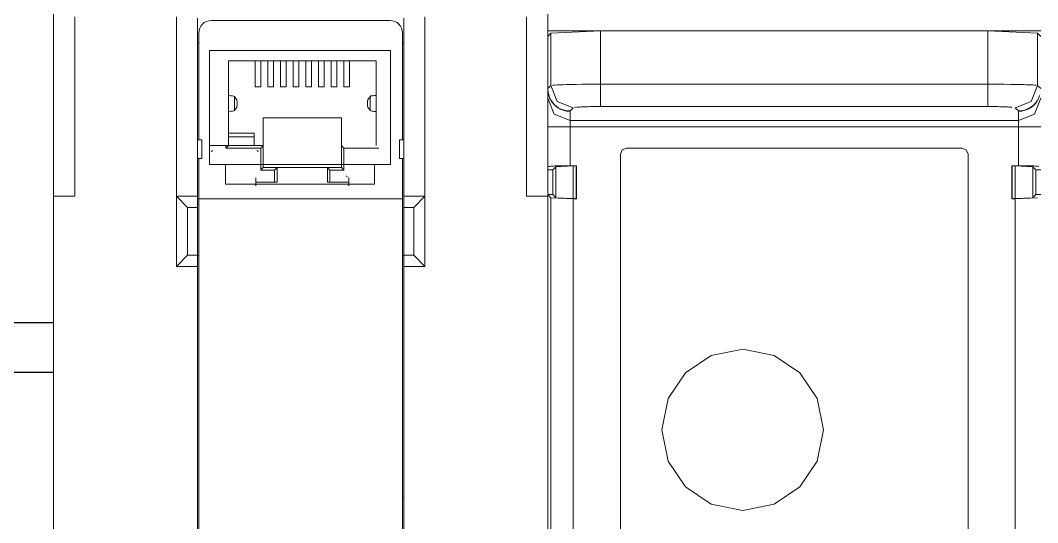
# Model space of a CAD drawing. Header units: millimetres. Extents: x -6000 to 26000, y -6000 to 26000.
# Drawn here: x 86.14 to 97.54, y -4540.48 to -4534.85 of the extents above; entities that cross this region are included whole.
import ezdxf

# ---------------------------------------------------------------- set-up
doc = ezdxf.new("R2010")
doc.units = ezdxf.units.MM
doc.header["$MEASUREMENT"] = 0
doc.layers.add('Чертеж и Рисунок_Ном._пера__21', color=7, linetype='Continuous', lineweight=30)
doc.layers.add('Чертеж и Рисунок_Ном._пера__7', color=7, linetype='Continuous', lineweight=15)

msp = doc.modelspace()

# ---------------------------------------------------------------- linework, layer by layer
at = {"layer": 'Чертеж и Рисунок_Ном._пера__21', "color": 7, "linetype": 'Continuous', "lineweight": 30}
for p, q in [((85.094, -4538.233), (86.513, -4538.233)), ((85.094, -4538.79), (86.513, -4538.79))]:
    msp.add_line(p, q, dxfattribs=at)
at = {"layer": 'Чертеж и Рисунок_Ном._пера__7', "color": 7, "linetype": 'Continuous', "lineweight": 15}
for p, q in [((92.049, -4528.371), (92.049, -4534.967)), ((86.513, -4536.821), (86.513, -4534.617)), ((92.049, -4534.617), (92.049, -4536.821)), ((86.75, -4536.821), (86.75, -4534.81)), ((87.89, -4534.81), (87.89, -4536.821)), ((88.127, -4534.828), (88.127, -4535.104)), ((90.283, -4534.853), (88.28, -4534.853)), ((90.436, -4535.104), (90.436, -4534.828)), ((90.672, -4534.81), (90.672, -4536.821)), ((91.813, -4536.821), (91.813, -4534.81)), ((92.049, -4534.967), (97.572, -4534.967)), ((96.981, -4534.967), (92.64, -4534.967)), ((92.64, -4534.967), (92.64, -4535.566)), ((96.981, -4535.566), (96.981, -4534.967)), ((88.141, -4534.992), (88.141, -4536.188)), ((90.422, -4536.188), (90.422, -4534.992)), ((92.084, -4534.995), (92.049, -4535.03)), ((92.049, -4535.03), (92.049, -4535.616)), ((92.084, -4534.995), (92.084, -4535.581)), ((97.572, -4535.03), (97.537, -4534.995)), ((97.537, -4535.581), (97.537, -4534.995)), ((88.127, -4535.104), (88.127, -4536.188)), ((88.141, -4535.104), (88.127, -4535.104)), ((90.436, -4535.104), (90.422, -4535.104)), ((90.436, -4536.188), (90.436, -4535.104)), ((88.472, -4536.254), (88.472, -4535.304)), ((90.128, -4535.304), (88.472, -4535.304)), ((88.772, -4535.596), (88.772, -4535.304)), ((88.835, -4535.596), (88.835, -4535.304)), ((88.913, -4535.596), (88.913, -4535.304)), ((88.977, -4535.596), (88.977, -4535.304)), ((89.055, -4535.596), (89.055, -4535.304)), ((89.119, -4535.596), (89.119, -4535.304)), ((89.197, -4535.596), (89.197, -4535.304)), ((89.261, -4535.596), (89.261, -4535.304)), ((89.339, -4535.596), (89.339, -4535.304)), ((89.403, -4535.596), (89.403, -4535.304)), ((89.481, -4535.596), (89.481, -4535.304)), ((89.545, -4535.596), (89.545, -4535.304)), ((89.623, -4535.596), (89.623, -4535.304)), ((89.687, -4535.596), (89.687, -4535.304)), ((89.765, -4535.596), (89.765, -4535.304)), ((89.829, -4535.596), (89.829, -4535.304)), ((90.128, -4536.254), (90.128, -4535.304)), ((88.835, -4535.596), (88.772, -4535.596)), ((88.977, -4535.596), (88.913, -4535.596)), ((89.119, -4535.596), (89.055, -4535.596)), ((89.261, -4535.596), (89.197, -4535.596)), ((89.403, -4535.596), (89.339, -4535.596)), ((89.545, -4535.596), (89.481, -4535.596)), ((89.687, -4535.596), (89.623, -4535.596)), ((89.829, -4535.596), (89.765, -4535.596)), ((92.084, -4535.581), (92.049, -4535.616)), ((92.049, -4535.616), (92.049, -4535.62)), ((92.049, -4535.62), (92.049, -4535.722)), ((92.64, -4535.566), (92.64, -4535.816)), ((96.981, -4535.566), (92.64, -4535.566)), ((96.981, -4535.816), (96.981, -4535.566)), ((97.572, -4535.616), (97.537, -4535.581)), ((88.541, -4535.702), (88.541, -4535.862)), ((88.541, -4535.702), (88.567, -4535.741)), ((88.57, -4535.765), (88.57, -4535.799)), ((90.03, -4535.765), (90.03, -4535.799)), ((90.059, -4535.702), (90.033, -4535.741)), ((90.059, -4535.702), (90.059, -4535.862)), ((92.049, -4536.042), (92.049, -4535.722)), ((88.541, -4535.862), (88.567, -4535.823)), ((90.059, -4535.862), (90.033, -4535.823)), ((92.334, -4535.831), (92.299, -4535.866)), ((92.299, -4535.866), (92.3, -4535.866)), ((92.3, -4535.871), (92.3, -4535.866)), ((92.3, -4535.866), (92.3, -4535.972)), ((96.981, -4535.816), (92.64, -4535.816)), ((97.322, -4535.866), (97.287, -4535.831)), ((97.321, -4535.866), (97.321, -4535.871)), ((97.321, -4535.866), (97.322, -4535.866)), ((97.321, -4535.871), (97.321, -4535.972)), ((88.862, -4536.5), (88.862, -4535.944)), ((89.738, -4535.944), (88.862, -4535.944)), ((89.738, -4536.5), (89.738, -4535.944)), ((92.3, -4535.972), (97.321, -4535.972)), ((92.3, -4536.042), (92.3, -4535.972)), ((97.321, -4536.042), (97.321, -4535.972)), ((88.76, -4536.115), (88.472, -4536.115)), ((88.76, -4536.254), (88.76, -4536.115)), ((92.049, -4536.042), (92.049, -4536.492)), ((92.3, -4536.042), (92.049, -4536.042)), ((97.321, -4536.042), (92.3, -4536.042)), ((92.3, -4536.042), (92.3, -4536.479)), ((97.321, -4536.042), (97.572, -4536.042)), ((97.321, -4536.042), (97.321, -4536.479)), ((88.127, -4536.188), (88.127, -4536.397)), ((88.175, -4536.188), (88.127, -4536.188)), ((88.175, -4536.397), (88.175, -4536.188)), ((88.76, -4536.157), (88.472, -4536.157)), ((90.387, -4536.397), (90.387, -4536.188)), ((90.436, -4536.188), (90.387, -4536.188)), ((90.436, -4536.397), (90.436, -4536.188)), ((88.862, -4536.254), (88.267, -4536.254)), ((88.444, -4536.282), (88.444, -4536.254)), ((88.472, -4536.254), (88.444, -4536.282)), ((88.834, -4536.282), (88.444, -4536.282)), ((88.862, -4536.254), (88.834, -4536.282)), ((88.834, -4536.528), (88.834, -4536.282)), ((89.738, -4536.254), (89.766, -4536.282)), ((90.156, -4536.282), (89.766, -4536.282)), ((89.766, -4536.282), (89.766, -4536.528)), ((96.688, -4536.282), (92.933, -4536.282)), ((88.127, -4536.397), (88.175, -4536.397)), ((88.127, -4536.397), (88.127, -4536.821)), ((88.141, -4536.397), (88.141, -4544.938)), ((90.387, -4536.397), (90.436, -4536.397)), ((90.422, -4544.938), (90.422, -4536.397)), ((90.436, -4536.821), (90.436, -4536.397)), ((92.863, -4550.818), (92.863, -4536.351)), ((96.758, -4536.351), (96.758, -4550.818)), ((88.44, -4536.686), (88.44, -4536.467)), ((88.862, -4536.5), (88.834, -4536.528)), ((88.99, -4536.528), (88.834, -4536.528)), ((88.862, -4536.5), (89.738, -4536.5)), ((89.018, -4536.5), (88.99, -4536.528)), ((88.99, -4536.662), (88.99, -4536.528)), ((89.018, -4536.662), (89.018, -4536.5)), ((89.582, -4536.5), (89.582, -4536.662)), ((89.582, -4536.5), (89.61, -4536.528)), ((89.766, -4536.528), (89.61, -4536.528)), ((89.61, -4536.528), (89.61, -4536.662)), ((89.738, -4536.5), (89.766, -4536.528)), ((90.109, -4536.686), (90.109, -4536.467)), ((92.049, -4536.525), (92.049, -4536.492)), ((92.105, -4536.525), (92.049, -4536.525)), ((92.105, -4536.525), (92.139, -4536.491)), ((92.105, -4536.525), (92.105, -4536.803)), ((92.139, -4536.491), (92.139, -4536.837)), ((92.372, -4536.479), (92.3, -4536.479)), ((92.334, -4536.481), (92.334, -4536.847)), ((92.334, -4536.481), (92.369, -4536.481)), ((92.369, -4536.481), (92.372, -4536.479)), ((92.369, -4536.481), (92.369, -4536.847)), ((92.372, -4536.85), (92.372, -4536.479)), ((97.321, -4536.479), (97.249, -4536.479)), ((97.249, -4536.479), (97.252, -4536.481)), ((97.249, -4536.479), (97.249, -4536.85)), ((97.252, -4536.481), (97.287, -4536.481)), ((97.252, -4536.847), (97.252, -4536.481)), ((97.287, -4536.481), (97.287, -4536.847)), ((97.482, -4536.491), (97.516, -4536.525)), ((97.482, -4536.491), (97.482, -4536.837)), ((97.572, -4536.525), (97.516, -4536.525)), ((97.516, -4536.803), (97.516, -4536.525)), ((89.274, -4536.686), (88.44, -4536.686)), ((88.778, -4536.704), (88.778, -4536.613)), ((88.778, -4536.662), (89.018, -4536.662)), ((89.274, -4536.686), (90.109, -4536.686)), ((89.582, -4536.662), (89.822, -4536.662)), ((89.822, -4536.704), (89.822, -4536.613)), ((92.105, -4536.803), (92.049, -4536.803)), ((92.084, -4536.838), (92.049, -4536.803)), ((92.049, -4549.044), (92.049, -4536.803)), ((92.105, -4536.803), (92.139, -4536.837)), ((97.482, -4536.837), (97.516, -4536.803)), ((97.572, -4536.803), (97.516, -4536.803)), ((86.75, -4536.821), (86.513, -4536.821)), ((86.513, -4536.821), (86.513, -4544.514)), ((88.015, -4536.946), (87.89, -4536.821)), ((87.89, -4536.821), (88.127, -4536.821)), ((87.89, -4536.821), (87.89, -4537.607)), ((88.127, -4536.821), (88.127, -4536.946)), ((90.422, -4536.85), (88.141, -4536.85)), ((90.436, -4536.946), (90.436, -4536.821)), ((90.436, -4536.821), (90.672, -4536.821)), ((90.672, -4536.821), (90.548, -4536.946)), ((90.672, -4537.607), (90.672, -4536.821)), ((92.049, -4536.821), (91.813, -4536.821)), ((92.049, -4544.514), (92.049, -4536.821)), ((92.084, -4549.01), (92.084, -4536.838)), ((92.334, -4536.847), (92.369, -4536.847)), ((92.334, -4536.847), (92.334, -4536.847)), ((92.334, -4548.998), (92.334, -4536.85)), ((92.372, -4536.85), (92.334, -4536.85)), ((92.369, -4536.847), (92.372, -4536.85)), ((97.249, -4536.85), (97.252, -4536.847)), ((97.287, -4536.85), (97.249, -4536.85)), ((97.252, -4536.847), (97.287, -4536.847)), ((97.287, -4536.847), (97.287, -4536.847)), ((97.287, -4548.998), (97.287, -4536.85)), ((88.015, -4537.482), (88.015, -4536.946)), ((88.127, -4536.946), (88.015, -4536.946)), ((88.127, -4536.946), (88.127, -4537.482)), ((90.436, -4536.946), (90.548, -4536.946)), ((90.436, -4536.946), (90.436, -4537.482)), ((90.548, -4536.946), (90.548, -4537.482)), ((87.89, -4537.607), (88.015, -4537.482)), ((88.015, -4537.482), (88.127, -4537.482)), ((88.127, -4537.482), (88.127, -4537.485)), ((88.127, -4537.485), (88.127, -4537.607)), ((88.141, -4537.485), (88.127, -4537.485)), ((90.436, -4537.485), (90.422, -4537.485)), ((90.436, -4537.485), (90.436, -4537.482)), ((90.436, -4537.482), (90.548, -4537.482)), ((90.436, -4537.607), (90.436, -4537.485)), ((90.672, -4537.607), (90.548, -4537.482)), ((87.89, -4537.607), (88.127, -4537.607)), ((88.127, -4537.607), (88.127, -4543.728)), ((90.436, -4540.2), (90.436, -4537.607)), ((90.436, -4537.607), (90.672, -4537.607)), ((90.422, -4540.2), (90.436, -4540.2)), ((90.436, -4543.291), (90.436, -4540.2))]:
    msp.add_line(p, q, dxfattribs=at)
at = {"layer": 'Чертеж и Рисунок_Ном._пера__7', "color": 7, "linetype": 'Continuous', "lineweight": 15, "flags": 128}
for points in [[(92.64, -4534.967), (92.084, -4534.995)], [(92.64, -4534.967), (92.084, -4534.995)], [(92.64, -4534.967), (92.084, -4534.995)], [(92.64, -4534.967), (92.084, -4534.995)], [(92.64, -4534.967), (92.084, -4534.995)], [(92.64, -4534.967), (92.084, -4534.995)], [(92.64, -4534.967), (92.084, -4534.995)], [(92.64, -4534.967), (92.084, -4534.995)], [(92.64, -4534.967), (92.084, -4534.995)], [(92.64, -4534.967), (92.084, -4534.995)], [(92.64, -4534.967), (92.084, -4534.995)], [(92.64, -4534.967), (92.084, -4534.995)], [(92.64, -4534.967), (92.084, -4534.995)], [(92.64, -4534.967), (92.084, -4534.995)], [(92.64, -4534.967), (92.084, -4534.995)], [(92.64, -4534.967), (92.084, -4534.995)], [(92.64, -4534.967), (92.084, -4534.995)], [(92.64, -4534.967), (92.084, -4534.995)], [(92.64, -4534.967), (92.084, -4534.995)], [(92.64, -4534.967), (92.084, -4534.995)], [(92.64, -4534.967), (92.084, -4534.995)], [(97.537, -4534.995), (96.981, -4534.967)], [(97.537, -4534.995), (96.981, -4534.967)], [(97.537, -4534.995), (96.981, -4534.967)], [(97.537, -4534.995), (96.981, -4534.967)], [(97.537, -4534.995), (96.981, -4534.967)], [(97.537, -4534.995), (96.981, -4534.967)], [(97.537, -4534.995), (96.981, -4534.967)], [(97.537, -4534.995), (96.981, -4534.967)], [(97.537, -4534.995), (96.981, -4534.967)], [(97.537, -4534.995), (96.981, -4534.967)], [(97.537, -4534.995), (96.981, -4534.967)], [(97.537, -4534.995), (96.981, -4534.967)], [(97.537, -4534.995), (96.981, -4534.967)], [(97.537, -4534.995), (96.981, -4534.967)], [(97.537, -4534.995), (96.981, -4534.967)], [(97.537, -4534.995), (96.981, -4534.967)], [(97.537, -4534.995), (96.981, -4534.967)], [(97.537, -4534.995), (96.981, -4534.967)], [(97.537, -4534.995), (96.981, -4534.967)], [(97.537, -4534.995), (96.981, -4534.967)], [(97.537, -4534.995), (96.981, -4534.967)], [(92.049, -4535.616), (92.053, -4535.658)], [(92.049, -4535.62), (92.053, -4535.662)], [(92.053, -4535.658), (92.06, -4535.687), (92.069, -4535.713)], [(92.053, -4535.662), (92.06, -4535.691), (92.069, -4535.717)], [(92.334, -4535.831), (92.155, -4535.761), (92.084, -4535.581)], [(92.126, -4535.576), (92.113, -4535.577), (92.102, -4535.578)], [(92.158, -4535.574), (92.126, -4535.576)], [(92.222, -4535.572), (92.198, -4535.572), (92.177, -4535.573), (92.158, -4535.574)], [(92.246, -4535.571), (92.222, -4535.572)], [(92.336, -4535.569), (92.306, -4535.569), (92.251, -4535.571)], [(92.432, -4535.567), (92.367, -4535.568), (92.336, -4535.569)], [(92.465, -4535.567), (92.432, -4535.567)], [(92.5, -4535.567), (92.465, -4535.567)], [(92.535, -4535.566), (92.5, -4535.567)], [(92.569, -4535.566), (92.535, -4535.566)], [(92.605, -4535.566), (92.569, -4535.566)], [(92.64, -4535.566), (92.605, -4535.566)], [(97.261, -4535.568), (97.229, -4535.568), (97.163, -4535.567), (97.129, -4535.567), (97.059, -4535.566), (96.981, -4535.566)], [(97.349, -4535.57), (97.321, -4535.569), (97.292, -4535.569), (97.261, -4535.568)], [(97.287, -4535.831), (97.466, -4535.761), (97.537, -4535.581)], [(97.375, -4535.571), (97.349, -4535.57)], [(97.427, -4535.573), (97.405, -4535.572), (97.38, -4535.571)], [(97.448, -4535.573), (97.427, -4535.573)], [(97.498, -4535.576), (97.484, -4535.575), (97.448, -4535.573)], [(97.52, -4535.578), (97.498, -4535.576)], [(90.059, -4535.702), (90.069, -4535.698), (90.079, -4535.696), (90.092, -4535.695), (90.103, -4535.694), (90.116, -4535.694), (90.128, -4535.694)], [(92.3, -4535.972), (92.12, -4535.902), (92.049, -4535.722)], [(92.069, -4535.713), (92.08, -4535.736)], [(92.069, -4535.717), (92.08, -4535.739)], [(92.08, -4535.736), (92.091, -4535.754)], [(92.08, -4535.739), (92.091, -4535.758)], [(92.091, -4535.754), (92.098, -4535.765)], [(92.091, -4535.758), (92.098, -4535.769)], [(92.098, -4535.765), (92.112, -4535.781)], [(92.098, -4535.769), (92.112, -4535.786), (92.127, -4535.801), (92.143, -4535.815)], [(97.321, -4535.972), (97.501, -4535.902), (97.572, -4535.722)], [(97.523, -4535.769), (97.509, -4535.786), (97.494, -4535.801), (97.478, -4535.815)], [(97.502, -4535.789), (97.516, -4535.773), (97.531, -4535.753), (97.546, -4535.726), (97.559, -4535.694)], [(97.53, -4535.758), (97.523, -4535.769)], [(97.541, -4535.739), (97.53, -4535.758)], [(90.059, -4535.862), (90.069, -4535.866), (90.079, -4535.868), (90.092, -4535.869), (90.103, -4535.87), (90.116, -4535.87), (90.128, -4535.87)], [(92.112, -4535.781), (92.126, -4535.797), (92.143, -4535.811)], [(92.143, -4535.811), (92.163, -4535.826)], [(92.143, -4535.815), (92.163, -4535.83)], [(92.163, -4535.826), (92.189, -4535.841), (92.221, -4535.854)], [(92.163, -4535.83), (92.19, -4535.845)], [(92.19, -4535.845), (92.222, -4535.858), (92.26, -4535.867)], [(92.221, -4535.854), (92.259, -4535.863), (92.299, -4535.866)], [(92.26, -4535.867), (92.3, -4535.871)], [(92.363, -4535.825), (92.349, -4535.827)], [(92.382, -4535.824), (92.372, -4535.824)], [(92.393, -4535.823), (92.382, -4535.824)], [(92.407, -4535.822), (92.393, -4535.823)], [(92.438, -4535.82), (92.424, -4535.821), (92.407, -4535.822)], [(92.469, -4535.819), (92.453, -4535.819), (92.438, -4535.82)], [(92.486, -4535.818), (92.469, -4535.819)], [(92.521, -4535.817), (92.503, -4535.818), (92.486, -4535.818)], [(92.557, -4535.817), (92.539, -4535.817), (92.521, -4535.817)], [(92.596, -4535.816), (92.576, -4535.816), (92.557, -4535.817)], [(92.64, -4535.816), (92.618, -4535.816), (92.596, -4535.816)], [(96.997, -4535.816), (96.981, -4535.816)], [(97.016, -4535.816), (96.997, -4535.816)], [(97.036, -4535.816), (97.016, -4535.816)], [(97.073, -4535.817), (97.055, -4535.817), (97.036, -4535.816)], [(97.144, -4535.819), (97.127, -4535.818), (97.11, -4535.818), (97.092, -4535.817), (97.073, -4535.817)], [(97.16, -4535.819), (97.144, -4535.819)], [(97.178, -4535.82), (97.16, -4535.819)], [(97.213, -4535.822), (97.199, -4535.821), (97.178, -4535.82)], [(97.237, -4535.823), (97.225, -4535.823), (97.213, -4535.822)], [(97.247, -4535.824), (97.237, -4535.823)], [(97.361, -4535.867), (97.321, -4535.871)], [(97.322, -4535.866), (97.363, -4535.863), (97.392, -4535.856)], [(97.399, -4535.858), (97.361, -4535.867)], [(97.392, -4535.856), (97.418, -4535.847), (97.441, -4535.836)], [(97.458, -4535.83), (97.431, -4535.845), (97.399, -4535.858)], [(97.441, -4535.836), (97.459, -4535.825)], [(97.478, -4535.815), (97.458, -4535.83)], [(97.459, -4535.825), (97.47, -4535.818), (97.487, -4535.804), (97.502, -4535.789)], [(92.933, -4536.282), (92.883, -4536.302), (92.863, -4536.351)], [(96.738, -4536.302), (96.688, -4536.282)], [(96.758, -4536.351), (96.738, -4536.302)], [(92.049, -4536.492), (92.061, -4536.488), (92.072, -4536.486), (92.084, -4536.485), (92.098, -4536.484)], [(92.098, -4536.484), (92.112, -4536.483)], [(92.112, -4536.483), (92.127, -4536.482)], [(92.127, -4536.482), (92.143, -4536.481)], [(92.334, -4536.481), (92.139, -4536.491)], [(92.334, -4536.481), (92.139, -4536.491)], [(92.334, -4536.481), (92.139, -4536.491)], [(92.334, -4536.481), (92.139, -4536.491)], [(92.334, -4536.481), (92.139, -4536.491)], [(92.334, -4536.481), (92.139, -4536.491)], [(92.334, -4536.481), (92.139, -4536.491)], [(92.334, -4536.481), (92.139, -4536.491)], [(92.334, -4536.481), (92.139, -4536.491)], [(92.334, -4536.481), (92.139, -4536.491)], [(92.334, -4536.481), (92.139, -4536.491)], [(92.334, -4536.481), (92.139, -4536.491)], [(92.334, -4536.481), (92.139, -4536.491)], [(92.334, -4536.481), (92.139, -4536.491)], [(92.334, -4536.481), (92.139, -4536.491)], [(92.334, -4536.481), (92.139, -4536.491)], [(92.334, -4536.481), (92.139, -4536.491)], [(92.334, -4536.481), (92.139, -4536.491)], [(92.334, -4536.481), (92.139, -4536.491)], [(92.334, -4536.481), (92.139, -4536.491)], [(92.334, -4536.481), (92.139, -4536.491)], [(92.143, -4536.481), (92.178, -4536.48)], [(92.178, -4536.48), (92.226, -4536.479), (92.263, -4536.479), (92.3, -4536.479)], [(97.482, -4536.491), (97.287, -4536.481)], [(97.482, -4536.491), (97.287, -4536.481)], [(97.482, -4536.491), (97.287, -4536.481)], [(97.482, -4536.491), (97.287, -4536.481)], [(97.482, -4536.491), (97.287, -4536.481)], [(97.482, -4536.491), (97.287, -4536.481)], [(97.482, -4536.491), (97.287, -4536.481)], [(97.482, -4536.491), (97.287, -4536.481)], [(97.482, -4536.491), (97.287, -4536.481)], [(97.482, -4536.491), (97.287, -4536.481)], [(97.482, -4536.491), (97.287, -4536.481)], [(97.482, -4536.491), (97.287, -4536.481)], [(97.482, -4536.491), (97.287, -4536.481)], [(97.482, -4536.491), (97.287, -4536.481)], [(97.482, -4536.491), (97.287, -4536.481)], [(97.482, -4536.491), (97.287, -4536.481)], [(97.482, -4536.491), (97.287, -4536.481)], [(97.482, -4536.491), (97.287, -4536.481)], [(97.482, -4536.491), (97.287, -4536.481)], [(97.482, -4536.491), (97.287, -4536.481)], [(97.482, -4536.491), (97.287, -4536.481)], [(97.395, -4536.479), (97.358, -4536.479), (97.321, -4536.479)], [(97.478, -4536.481), (97.443, -4536.48), (97.395, -4536.479)], [(97.494, -4536.482), (97.478, -4536.481)], [(97.509, -4536.483), (97.494, -4536.482)], [(97.523, -4536.484), (97.509, -4536.483)], [(97.537, -4536.485), (97.523, -4536.484)], [(97.549, -4536.486), (97.537, -4536.485)], [(92.084, -4536.838), (92.334, -4536.85)], [(92.084, -4536.838), (92.334, -4536.85)], [(92.084, -4536.838), (92.334, -4536.85)], [(92.084, -4536.838), (92.334, -4536.85)], [(92.084, -4536.838), (92.334, -4536.85)], [(92.084, -4536.838), (92.334, -4536.85)], [(92.084, -4536.838), (92.334, -4536.85)], [(92.084, -4536.838), (92.334, -4536.85)], [(92.084, -4536.838), (92.334, -4536.85)], [(92.084, -4536.838), (92.334, -4536.85)], [(92.084, -4536.838), (92.334, -4536.85)], [(92.084, -4536.838), (92.334, -4536.85)], [(92.084, -4536.838), (92.334, -4536.85)], [(92.084, -4536.838), (92.334, -4536.85)], [(92.084, -4536.838), (92.334, -4536.85)], [(92.084, -4536.838), (92.334, -4536.85)], [(92.084, -4536.838), (92.334, -4536.85)], [(92.084, -4536.838), (92.334, -4536.85)], [(92.084, -4536.838), (92.334, -4536.85)], [(92.084, -4536.838), (92.334, -4536.85)], [(92.084, -4536.838), (92.334, -4536.85)], [(92.139, -4536.837), (92.334, -4536.847)], [(92.139, -4536.837), (92.334, -4536.847)], [(92.139, -4536.837), (92.334, -4536.847)], [(92.139, -4536.837), (92.334, -4536.847)], [(92.139, -4536.837), (92.334, -4536.847)], [(92.139, -4536.837), (92.334, -4536.847)], [(92.139, -4536.837), (92.334, -4536.847)], [(92.139, -4536.837), (92.334, -4536.847)], [(92.139, -4536.837), (92.334, -4536.847)], [(92.139, -4536.837), (92.334, -4536.847)], [(92.139, -4536.837), (92.334, -4536.847)], [(92.139, -4536.837), (92.334, -4536.847)], [(92.139, -4536.837), (92.334, -4536.847)], [(92.139, -4536.837), (92.334, -4536.847)], [(92.139, -4536.837), (92.334, -4536.847)], [(92.139, -4536.837), (92.334, -4536.847)], [(92.139, -4536.837), (92.334, -4536.847)], [(92.139, -4536.837), (92.334, -4536.847)], [(92.139, -4536.837), (92.334, -4536.847)], [(92.139, -4536.837), (92.334, -4536.847)], [(92.139, -4536.837), (92.334, -4536.847)], [(97.287, -4536.847), (97.482, -4536.837)], [(97.287, -4536.847), (97.482, -4536.837)], [(97.287, -4536.847), (97.482, -4536.837)], [(97.287, -4536.847), (97.482, -4536.837)], [(97.287, -4536.847), (97.482, -4536.837)], [(97.287, -4536.847), (97.482, -4536.837)], [(97.287, -4536.847), (97.482, -4536.837)], [(97.287, -4536.847), (97.482, -4536.837)], [(97.287, -4536.847), (97.482, -4536.837)], [(97.287, -4536.847), (97.482, -4536.837)], [(97.287, -4536.847), (97.482, -4536.837)], [(97.287, -4536.847), (97.482, -4536.837)], [(97.287, -4536.847), (97.482, -4536.837)], [(97.287, -4536.847), (97.482, -4536.837)], [(97.287, -4536.847), (97.482, -4536.837)], [(97.287, -4536.847), (97.482, -4536.837)], [(97.287, -4536.847), (97.482, -4536.837)], [(97.287, -4536.847), (97.482, -4536.837)], [(97.287, -4536.847), (97.482, -4536.837)], [(97.287, -4536.847), (97.482, -4536.837)], [(97.287, -4536.847), (97.482, -4536.837)], [(97.287, -4536.85), (97.537, -4536.838)], [(97.287, -4536.85), (97.537, -4536.838)], [(97.287, -4536.85), (97.537, -4536.838)], [(97.287, -4536.85), (97.537, -4536.838)], [(97.287, -4536.85), (97.537, -4536.838)], [(97.287, -4536.85), (97.537, -4536.838)], [(97.287, -4536.85), (97.537, -4536.838)], [(97.287, -4536.85), (97.537, -4536.838)], [(97.287, -4536.85), (97.537, -4536.838)], [(97.287, -4536.85), (97.537, -4536.838)], [(97.287, -4536.85), (97.537, -4536.838)], [(97.287, -4536.85), (97.537, -4536.838)], [(97.287, -4536.85), (97.537, -4536.838)], [(97.287, -4536.85), (97.537, -4536.838)], [(97.287, -4536.85), (97.537, -4536.838)], [(97.287, -4536.85), (97.537, -4536.838)], [(97.287, -4536.85), (97.537, -4536.838)], [(97.287, -4536.85), (97.537, -4536.838)], [(97.287, -4536.85), (97.537, -4536.838)], [(97.287, -4536.85), (97.537, -4536.838)], [(97.287, -4536.85), (97.537, -4536.838)]]:
    msp.add_lwpolyline(points, dxfattribs=at)
at = {"layer": 'Чертеж и Рисунок_Ном._пера__7', "color": 7, "linetype": 'Continuous', "lineweight": 15}
msp.add_lwpolyline([(90.288, -4536.467), (90.288, -4535.188), (88.26, -4535.188), (88.26, -4536.467)], close=True, dxfattribs=at)
at = {"layer": 'Чертеж и Рисунок_Ном._пера__7', "color": 7, "linetype": 'Continuous', "lineweight": 15, "flags": 128}
msp.add_lwpolyline([(95.137, -4539.438), (95.066, -4539.086), (94.873, -4538.798), (94.585, -4538.604), (94.233, -4538.533), (93.881, -4538.604), (93.594, -4538.798), (93.4, -4539.086), (93.329, -4539.438), (93.4, -4539.789), (93.594, -4540.077), (93.881, -4540.271), (94.233, -4540.342), (94.585, -4540.271), (94.873, -4540.077), (95.066, -4539.789)], close=True, dxfattribs=at)
at = {"layer": 'Чертеж и Рисунок_Ном._пера__7', "color": 7, "linetype": 'Continuous', "lineweight": 15}
for centre, radius, start, end in [((88.28, -4534.992), 0.139, 90, 180), ((90.283, -4534.992), 0.139, 0, 90), ((88.295, -4536.324), 0.0139, 90, 180), ((88.792, -4536.324), 0.0139, 0, 90), ((89.808, -4536.592), 0.0139, 180, 270)]:
    msp.add_arc(centre, radius, start, end, dxfattribs=at)
for centre, major_axis, ratio, start_param, end_param in [((88.472, -4535.703), (0.0696, 0), 0.130504, 0.087266, 1.570796), ((88.566, -4535.782), (0, 0.0417), 0.087489, 5.132989, 6.153415), ((90.034, -4535.782), (0, 0.0417), 0.087489, 0.129771, 1.150197), ((88.472, -4535.861), (0.0696, 0), 0.130504, 4.712389, 6.195919), ((88.566, -4535.782), (0, 0.0417), 0.087489, 3.271363, 4.291789), ((90.034, -4535.782), (0, 0.0417), 0.087489, 1.991396, 3.011822)]:
    msp.add_ellipse(centre, major_axis=major_axis, ratio=ratio, start_param=start_param, end_param=end_param, dxfattribs=at)

doc.saveas('drawing.dxf')
